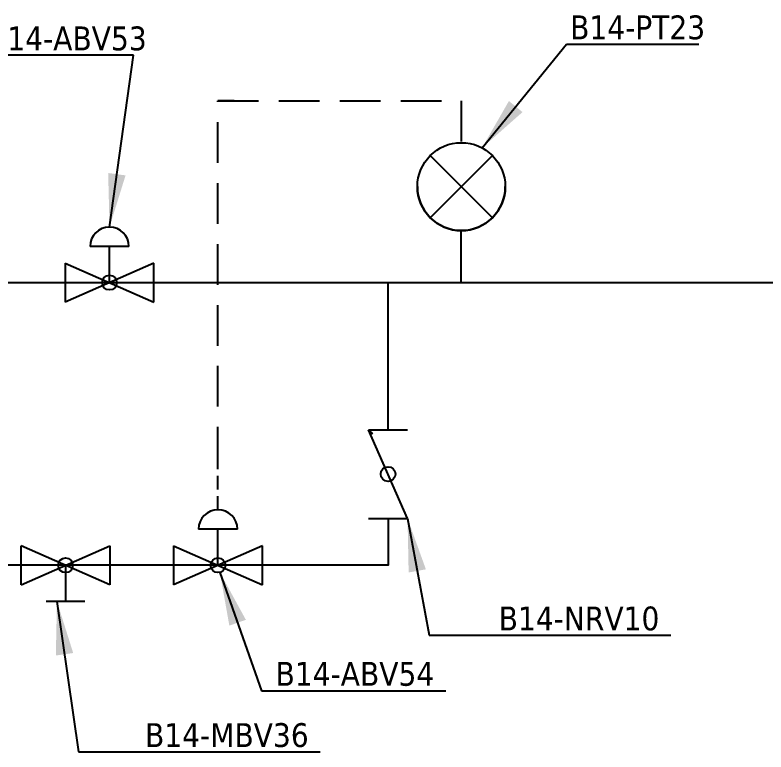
# Model space of a CAD drawing. Header units: millimetres. Extents: x 25096 to 30217, y 6541 to 10165.
# Drawn here: x 26174.9 to 26526.8, y 8620.2 to 8965.6 of the extents above; entities that cross this region are included whole.
import ezdxf

# ---------------------------------------------------------------- set-up
doc = ezdxf.new("R2010")
doc.units = ezdxf.units.MM
doc.linetypes.add('HIDDEN', pattern=[9.525, 6.35, -3.175])
doc.layers.add('CA LINE', color=5, linetype='Continuous')
doc.layers.add('INTRUMENT', color=3, linetype='HIDDEN')
doc.dimstyles.new('ISO-25', dxfattribs={"dimtxt": 2.5, "dimasz": 2.5, "dimexe": 1.25, "dimexo": 0.625, "dimtad": 1, "dimtxsty": 'Standard', "dimcen": 2.5, "dimadec": 0, "dimazin": 0, "dimtfac": 1, "dimtmove": 0, "dimatfit": 3, "dimfxl": 1, "dimarcsym": 0})

msp = doc.modelspace()

# ---------------------------------------------------------------- linework, layer by layer
at = {"linetype": 'Continuous', "lineweight": -3}
for p, q in [((26369.48, 8899.76), (26398.61, 8870.64)), ((26369.48, 8870.64), (26398.61, 8899.76)), ((26384.05, 8840.21), (26384.05, 8864.6)), ((26228.26, 8857.17), (26210.06, 8857.17)), ((26219.16, 8840.21), (26219.16, 8857.17)), ((26239.95, 8849.33), (26198.36, 8831.08)), ((26198.36, 8849.33), (26239.95, 8831.08)), ((26198.36, 8849.33), (26198.36, 8831.08)), ((26239.95, 8831.08), (26239.95, 8849.33)), ((26340.6, 8771.25), (26358.85, 8771.25)), ((26358.85, 8729.67), (26340.6, 8771.25)), ((26340.6, 8729.67), (26358.85, 8729.67)), ((26279.1, 8724.68), (26260.9, 8724.68)), ((26270, 8707.72), (26270, 8724.68)), ((26219.35, 8698.59), (26177.76, 8716.84)), ((26177.76, 8698.59), (26219.35, 8716.84)), ((26177.76, 8698.59), (26177.76, 8716.84)), ((26219.35, 8716.84), (26219.35, 8698.59)), ((26290.8, 8716.84), (26249.21, 8698.59)), ((26249.21, 8716.84), (26290.8, 8698.59)), ((26249.21, 8716.84), (26249.21, 8698.59)), ((26290.8, 8698.59), (26290.8, 8716.84)), ((26198.55, 8707.72), (26198.55, 8690.75)), ((26207.65, 8690.75), (26189.46, 8690.75))]:
    msp.add_line(p, q, dxfattribs=at)
for p, q in [((26103.3, 8840.21), (26758.66, 8840.21)), ((26340.6, 8771.25), (26342.37, 8769.56)), ((26342.37, 8769.56), (26341.51, 8769.19))]:
    msp.add_line(p, q)
at = {"linetype": 'HIDDEN', "lineweight": -3}
msp.add_line((26270, 8733.78), (26270, 8753.51), dxfattribs=at)
for centre, radius in [((26384.05, 8885.2), 20.6), ((26219.16, 8840.21), 3.45), ((26349.73, 8750.46), 3.45), ((26198.55, 8707.72), 3.45), ((26270, 8707.72), 3.45)]:
    msp.add_circle(centre, radius)
at = {"linetype": 'Continuous', "lineweight": -3}
for centre, radius, start, end in [((26384.05, 8885.2), 20.6, 180, 0), ((26219.16, 8857.17), 9.1, 0, 180), ((26270, 8724.68), 9.1, 0, 180)]:
    msp.add_arc(centre, radius, start, end, dxfattribs=at)
at = {"layer": 'CA LINE'}
for p, q in [((26349.73, 8771.25), (26349.73, 8840.21)), ((26310.97, 8707.72), (26157.94, 8707.72))]:
    msp.add_line(p, q, dxfattribs=at)
msp.add_lwpolyline([(26349.73, 8729.67), (26349.73, 8707.72), (26310.97, 8707.72)], dxfattribs=at)
at = {"layer": 'INTRUMENT', "linetype": 'HIDDEN', "lineweight": -3, "ltscale": 3}
for p, q in [((26277.66, 8925.36), (26270, 8925.36)), ((26384.05, 8925.36), (26384.05, 8905.8))]:
    msp.add_line(p, q, dxfattribs=at)
msp.add_lwpolyline([(26270, 8753.51), (26270, 8925.36), (26384.05, 8925.36)], dxfattribs=at)

# ---------------------------------------------------------------- texts
at = {"char_height": 11.1664, "width": 777.1843}
for s, insert, attachment_point in [('{\\fTahoma|b0|i0|c0|p34;B14-PT23}', (26498.34, 8965.44), 3), ('{\\fTahoma|b0|i0|c0|p34;B14-ABV53}', (26162.22, 8960.26), 1), ('{\\fTahoma|b0|i0|c0|p34;B14-NRV10}', (26476.89, 8688.39), 3), ('{\\fTahoma|b0|i0|c0|p34;B14-ABV54}', (26371.36, 8662.43), 3), ('{\\fTahoma|b0|i0|c0|p34;B14-MBV36}', (26312.52, 8633.72), 3)]:
    msp.add_mtext(s, dxfattribs=dict(at, insert=insert, attachment_point=attachment_point))

# ---------------------------------------------------------------- leaders
at = {"linetype": 'Continuous', "lineweight": -3}
for points in [[(26393.75, 8903.36), (26433.36, 8951.94), (26495.32, 8951.94)], [(26219.16, 8866.27), (26230.37, 8946.76), (26156.86, 8946.76)], [(26358.85, 8729.67), (26369, 8674.89), (26482.25, 8674.89)], [(26270.9, 8704.38), (26290.42, 8648.93), (26376.72, 8648.93)], [(26194.53, 8690.75), (26204.64, 8620.22), (26317.88, 8620.22)]]:
    msp.add_leader(points, dimstyle='ISO-25', override={"dimscale": 10, "dimtad": 0}, dxfattribs=at)

doc.saveas('drawing.dxf')
